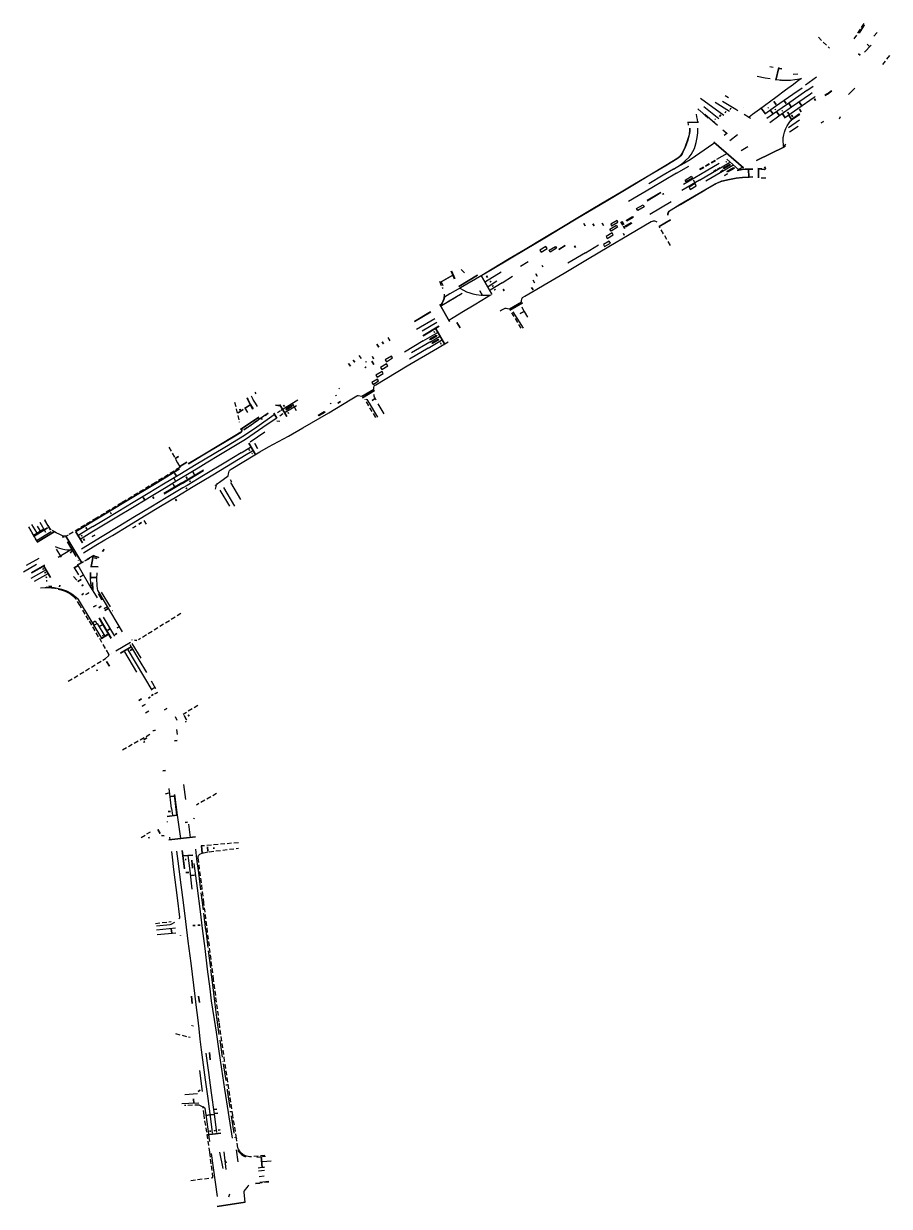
# Model space of a CAD drawing. Header units: millimetres. Extents: x 391363 to 392593, y 282975 to 284720.
# Drawn here: x 391363 to 391971, y 283889 to 284720 of the extents above; entities that cross this region are included whole.
import ezdxf

# ---------------------------------------------------------------- set-up
doc = ezdxf.new("R2010")
doc.units = ezdxf.units.MM
doc.linetypes.add('ACAD_ISO10W100', pattern=[18, 12, -3, 0, -3])
doc.linetypes.add('HIDDEN2', pattern=[4.7625, 3.175, -1.5875])
for name, color, linetype in [('가상선', 6, 'ACAD_ISO10W100'), ('도로경계', 6, 'HIDDEN2'), ('도형', 4, 'Continuous'), ('문자', 1, 'Continuous'), ('버스정차대', 1, 'Continuous'), ('숫자', 7, 'Continuous'), ('정지선', 30, 'Continuous'), ('차선_겹선(1)', 1, 'Continuous'), ('차선_겹선(3)', 1, 'Continuous'), ('차선_겹선(4)', 1, 'HIDDEN2'), ('차선_실선', 1, 'Continuous'), ('차선_점선', 2, 'Continuous'), ('화살표_우회전', 4, 'Continuous'), ('화살표_우회전금지', 4, 'Continuous'), ('화살표_유턴', 4, 'Continuous'), ('화살표_유턴_좌회전', 4, 'Continuous'), ('화살표_유턴금지', 4, 'Continuous'), ('화살표_좌회전', 4, 'Continuous'), ('화살표_좌회전금지', 4, 'Continuous'), ('화살표_직_우회전', 4, 'Continuous'), ('화살표_직_좌회전', 4, 'Continuous'), ('화살표_직진', 7, 'Continuous'), ('화살표_직진금지', 7, 'Continuous'), ('횡단보도', 7, 'Continuous')]:
    doc.layers.add(name, color=color, linetype=linetype)

msp = doc.modelspace()

# ---------------------------------------------------------------- linework, layer by layer
at = {"layer": '가상선'}
for points in [[(391656.53, 284521.97, 9.31), (391671.01, 284530.5, 9.39)], [(391517.58, 284434.61, 10.63), (391534.7, 284446.28, 10.64)]]:
    msp.add_polyline3d(points, close=True, dxfattribs=at)
for points in [[(391371.86, 284356.92, 13.73), (391382.74, 284363.53, 13.43)], [(391393.39, 284355.86, 12.44), (391402.39, 284340.86, 12.13)], [(391417.4, 284320.64, 11.18), (391425.95, 284306.37, 10.58)], [(391437.86, 284285.19, 9.94), (391423.71, 284276.95, 9.91)], [(391438.93, 284284.44, 9.89), (391446.43, 284271.91, 9.47)], [(391469.4, 284233.24, 8.37), (391470.55, 284230.55, 8.39)], [(391512.15, 283928.51, 4.69), (391513.32, 283920.11, 4.77)]]:
    msp.add_polyline3d(points, dxfattribs=at)
at = {"layer": '가상선', "linetype": 'ACAD_ISO10W100'}
msp.add_polyline3d([(391483.51, 284139.87, 6.29), (391484.4, 284132.82, 6.14), (391485.62, 284123.26, 6.03), (391487.39, 284109.26, 5.76), (391489.2, 284094.89, 5.66), (391490.75, 284082.76, 5.52), (391492.51, 284068.4, 5.46), (391494.25, 284055.36, 5.27), (391495.59, 284044.58, 5.25), (391497.02, 284032.87, 5.13), (391498.47, 284021.52, 5.04), (391500.59, 284005.71, 5.07), (391503.11, 283989.12, 5), (391505.95, 283970.31, 4.95), (391508.71, 283952.28, 4.57), (391510.95, 283937.06, 4.67)], dxfattribs=at)
at = {"layer": '도로경계'}
for points in [[(391953.26, 284720.17, 6.89), (391946.31, 284709.47, 6.64)], [(391921.41, 284710.6, 7.26), (391929.21, 284702.94, 7.01)], [(391971.25, 284697.67, 6.81), (391965.62, 284690.33, 6.68)], [(391858.15, 284667.97, 8.12), (391855.87, 284669.37, 8.17)], [(391829.66, 284651.07, 7.85), (391829.86, 284648.88, 7.85)], [(391884.4, 284611.49, 7.54), (391880.37, 284611.71, 7.5)], [(391817.37, 284564.24, 7.55), (391809.53, 284577.59, 8.07)], [(391655.05, 284539.13, 10.03), (391657.36, 284534.04, 9.68)], [(391712.55, 284506.08, 7.88), (391705.99, 284517.05, 8.55)], [(391610.23, 284443.43, 8.45), (391602.76, 284455.93, 9.22)], [(391511.12, 284454.12, 11.29), (391514.35, 284440.1, 10.64)], [(391366.24, 284366.47, 15.51), (391372.23, 284355.85, 13.53)], [(391473.35, 284305.52, 9.3), (391443.45, 284287.04, 9.97)], [(391485.35, 284241.01, 8.3), (391474.87, 284234.69, 8.35)], [(391432.26, 284209.74, 8.37), (391452.44, 284221.24, 8.41)], [(391498.43, 284179.03, 6.71), (391484.24, 284170.97, 6.89)], [(391445.41, 284148.22, 6.89), (391451.9, 284152.17, 6.91)], [(391513.74, 284144.47, 5.55), (391487.58, 284142.18, 6.3)], [(391455.46, 284087.75, 5.95), (391466.56, 284089.04, 5.8)], [(391464.27, 284017.24, 5.79)], [(391469.52, 284010.28, 5.5), (391479.92, 284007.72, 5.31)], [(391532.01, 283916.15, 4.7), (391527.56, 283915.72, 4.63)], [(391535.21, 283905.91, 4.58), (391525.71, 283904.88, 4.67)]]:
    msp.add_polyline3d(points, dxfattribs=at)
for points in [[(391836.59, 284660.32, 8.28), (391843.97, 284653.85, 8.08)], [(391923.42, 284650.44, 6.97), (391924.98, 284651.38, 6.86)], [(391881.54, 284618.11, 7.54), (391878.93, 284618.31, 7.62)], [(391401.73, 284340.15, 12.2), (391408.99, 284344.3, 12.02)]]:
    msp.add_polyline3d(points, close=True, dxfattribs=at)
at = {"layer": '도로경계', "linetype": 'HIDDEN2'}
for points in [[(391464.9, 284422.45, 12.6), (391471.01, 284411.55, 10.97), (391472.62, 284408.66, 10.93), (391472.68, 284408.4, 10.93), (391472.64, 284408.23, 10.93), (391472.56, 284408.12, 10.93), (391455.21, 284397.47, 11.15), (391431.77, 284383.3, 11.54), (391413.92, 284372.51, 11.8), (391394.04, 284360.66, 12.29), (391392.8, 284359.99, 12.37), (391392.31, 284359.87, 12.34), (391391.66, 284359.87, 12.34), (391390.69, 284360.03, 12.46), (391388.16, 284361.03, 12.63), (391385.68, 284362.24, 12.95), (391382.24, 284364.28, 13.59), (391381.82, 284364.54, 13.73), (391381.63, 284364.8, 13.71), (391377.71, 284371.43, 15.28)], [(391394.2, 284257.92, 10.08), (391420.43, 284274.02, 9.88), (391422.5, 284275.76, 9.87), (391422.69, 284276.18, 9.87), (391422.75, 284276.5, 9.87), (391422.75, 284276.81, 9.87), (391422.7, 284276.97, 9.87), (391408.48, 284301.16, 10.76), (391402.27, 284311.38, 10.99), (391399.65, 284315.57, 11.26), (391398, 284317.28, 11.36), (391396.33, 284318.77, 11.57), (391394.95, 284319.73, 11.6), (391392.19, 284320.98, 11.76), (391390.2, 284321.68, 11.84), (391383.81, 284323.32, 12.08), (391382.41, 284323.5, 12.24), (391379.92, 284323.55, 12.3), (391377.87, 284323.55, 12.41), (391374.5, 284323.45, 12.49)], [(391532.4, 283924.68, 4.58), (391522.48, 283923.75, 4.66), (391521.65, 283923.74, 4.63), (391520.6, 283923.86, 4.63), (391519.5, 283924.05, 4.66), (391518.21, 283924.58, 4.66), (391516.68, 283925.48, 4.61), (391515.54, 283926.4, 4.61), (391514.88, 283927.12, 4.61), (391513.71, 283929.13, 4.59), (391513.37, 283930.08, 4.61), (391512.32, 283936.69, 4.59), (391509.89, 283952.75, 4.71), (391504.08, 283990.88, 5.08), (391500.27, 284018.27, 5.1), (391496.32, 284048.33, 5.35), (391492.73, 284076.69, 5.51), (391489.55, 284102.21, 5.68), (391485.69, 284132.29, 6.11), (391485.55, 284133.75, 6.08), (391485.58, 284134.88, 6.1), (391485.68, 284135.38, 6.1), (391485.88, 284135.77, 6.11), (391486.1, 284136, 6.14), (391486.6, 284136.33, 6.15), (391488.8, 284137.32, 6.16), (391489.32, 284137.48, 6.16), (391493.27, 284138.12, 6.03), (391513.9, 284140.69, 5.52)], [(391480.38, 283907.14, 5.37), (391495.62, 283909.07, 4.85), (391495.77, 283909.14, 4.85), (391495.86, 283909.23, 4.85), (391495.89, 283909.38, 4.85), (391493.61, 283926.92, 4.79), (391489.64, 283953.07, 4.94), (391488.89, 283958.52, 4.95), (391486.25, 283960.08, 5.01), (391475.93, 283959.75, 4.99)]]:
    msp.add_polyline3d(points, dxfattribs=at)
at = {"layer": '도형'}
for points in [[(391776.37, 284573.15, 8.64), (391772.14, 284570.56, 8.64), (391772.97, 284569.2, 8.64), (391777.19, 284571.78, 8.64)], [(391774.92, 284575.72, 8.65), (391779.38, 284578.46, 8.65), (391780.22, 284577.09, 8.65), (391775.76, 284574.36, 8.65)], [(391729.93, 284563.5, 8.74), (391725.66, 284560.88, 8.74), (391726.49, 284559.51, 8.74), (391730.75, 284562.13, 8.74)], [(391732.12, 284560.89, 8.76), (391736.58, 284563.62, 8.76), (391737.41, 284562.26, 8.76), (391732.96, 284559.53, 8.76)], [(391738.85, 284561.41, 8.74), (391743.31, 284564.15, 8.74)], [(391774.4, 284567.37, 8.42), (391770.32, 284564.87, 8.42), (391771.15, 284563.5, 8.42), (391775.21, 284565.99, 8.42)], [(391617.88, 284481.04, 9.83), (391613.61, 284478.42, 9.83), (391614.45, 284477.06, 9.83), (391618.71, 284479.67, 9.83)], [(391621.25, 284486.57, 9.81), (391616.93, 284483.92, 9.81), (391617.76, 284482.56, 9.81), (391622.07, 284485.2, 9.81)], [(391614.76, 284475.74, 9.82), (391610.4, 284473.07, 9.82), (391611.24, 284471.71, 9.82), (391615.58, 284474.37, 9.82)], [(391611.49, 284470.4, 9.77), (391607.59, 284468, 9.77), (391608.42, 284466.64, 9.77), (391612.3, 284469.01, 9.77)], [(391446.89, 284387.12, 11.42), (391447.67, 284385.77, 11.42)], [(391453.58, 284387.6, 11.44), (391454.28, 284386.36, 11.44)], [(391423.81, 284376.61, 11.83), (391424.44, 284375.53, 11.83)], [(391377.71, 284364.68, 14.2), (391379.48, 284365.74, 14.2)], [(391414.31, 284344.31, 11.9), (391412.5, 284344.8, 11.97)], [(391411.32, 284327.42, 11.37), (391411.48, 284322.18, 11.34)], [(391404.79, 284319.54, 11.56), (391403.64, 284318.8, 11.56)], [(391450.65, 284246.15, 9.01), (391451.79, 284246.89, 9.01)], [(391452.78, 284248.05, 8.98), (391453.91, 284248.73, 8.98)], [(391462.43, 284195.18, 7.67), (391460.75, 284194.98, 7.67)], [(391483.47, 284086.32, 5.76), (391481.82, 284086.21, 5.76)], [(391486.8, 284086.62, 5.78), (391485.31, 284086.53, 5.78)], [(391480.84, 284036.69, 5.33), (391481.27, 284031.57, 5.33)], [(391485.82, 284036.71, 5.41), (391486.36, 284032.12, 5.41)]]:
    msp.add_polyline3d(points, close=True, dxfattribs=at)
at = {"layer": '문자'}
for points in [[(391955.7, 284705.69, 6.98), (391957.12, 284704.44, 6.98)], [(391890.15, 284665.37, 7.72), (391891.6, 284663.26, 7.72)], [(391897.68, 284665.69, 7.72), (391898.85, 284664, 7.72)], [(391902.3, 284661.8, 7.57), (391900.8, 284663.87, 7.57)], [(391909.42, 284662.59, 7.45), (391908.09, 284664.65, 7.45)], [(391908.1, 284660.04, 7.44), (391909.39, 284658.29, 7.44)], [(391849.63, 284617.42, 8.09), (391847.89, 284616.33, 8.09)], [(391852.17, 284618.9, 8.09), (391850.44, 284617.82, 8.09)], [(391854.53, 284617.18, 8.09), (391852.64, 284616.08, 8.09)], [(391857.41, 284614.7, 8.02), (391855.29, 284613.37, 8.02)], [(391782.5, 284580.8, 8.71), (391783.9, 284578.51, 8.51)], [(391784.7, 284579.04, 8.6), (391783.39, 284581.22, 8.67)], [(391785.22, 284576.22, 8.55), (391784.34, 284577.9, 8.55)], [(391683.5, 284532.34, 9.12), (391685.4, 284529.04, 9.12)], [(391669.64, 284506.38, 9.29), (391667.37, 284510.19, 9.37)], [(391615.64, 284495.06, 9.49), (391614.69, 284496.6, 9.49)], [(391612.39, 284492.85, 9.51), (391611.11, 284494.81, 9.51)], [(391591.13, 284481.4, 9.69), (391592.59, 284479.53, 9.69)], [(391595.56, 284482.14, 9.76), (391594.48, 284483.53, 9.76)], [(391607.57, 284482.83, 9.81), (391608.88, 284480.58, 9.81)], [(391607.92, 284486.22, 9.82), (391608.81, 284484.68, 9.82)], [(391583.66, 284453.41, 9.93), (391585.53, 284454.5, 9.93)], [(391540.78, 284442.82, 10.41), (391538.59, 284446.45, 10.41)], [(391551.75, 284452.99, 10.36), (391552.66, 284451.36, 10.36)], [(391554.43, 284448.33, 10.37), (391553.16, 284450.59, 10.37)], [(391527.25, 284421.48, 10.49), (391525.38, 284425.15, 10.53)], [(391481.68, 284405.21, 10.92), (391482.92, 284403.03, 10.92)], [(391377.01, 284364.22, 14.24), (391370.38, 284360.23, 14.35)], [(391441.59, 284366.98, 11.79), (391439.53, 284365.75, 11.79)], [(391445.65, 284369.51, 11.7), (391443.73, 284368.36, 11.7)], [(391410.97, 284359.64, 12.19), (391412.77, 284360.7, 12.19)], [(391402.54, 284331.34, 11.92), (391404.62, 284332.61, 11.92)], [(391382.71, 284324.65, 12.33), (391380.63, 284324.84, 12.33)], [(391406.56, 284318.95, 11.56), (391408.57, 284320.2, 11.56)], [(391419.29, 284309.04, 10.94), (391421.26, 284310.11, 10.96)], [(391422.2, 284309.03, 10.82), (391419.95, 284307.67, 10.82)], [(391421.15, 284271.91, 9.94), (391423.17, 284268.58, 9.94)], [(391455.09, 284249.14, 9.12), (391456.81, 284250.14, 9.12)], [(391445.68, 284245.66, 9.03), (391443.81, 284244.54, 9.03)], [(391448.15, 284241.55, 8.97), (391446.14, 284240.38, 8.97)], [(391461.7, 284237.84, 8.73), (391463.46, 284238.88, 8.73)], [(391477.38, 284230.95, 8.34), (391475.6, 284233.93, 8.34)], [(391449.47, 284218.19, 8.05), (391447.33, 284216.84, 8.05)], [(391458.68, 284150.85, 6.78), (391457.01, 284153.66, 6.78)], [(391491.94, 284141.63, 6.16), (391492.21, 284138.64, 6.07)], [(391499.36, 283954.39, 4.91), (391497.03, 283954.12, 4.91)]]:
    msp.add_polyline3d(points, close=True, dxfattribs=at)
at = {"layer": '버스정차대'}
for points in [[(391618.84, 284499.65, 9.32), (391620.24, 284497.23, 9.51)], [(391598.37, 284487.04, 9.48), (391600.06, 284484.86, 9.65)], [(391449.13, 284368.34, 11.36), (391447.61, 284370.98, 11.61)], [(391455.04, 284253.54, 9.07), (391453, 284252.25, 9.15)], [(391448.46, 284235.87, 8.76), (391450.83, 284237.24, 8.79)]]:
    msp.add_polyline3d(points, dxfattribs=at)
at = {"layer": '숫자'}
for points in [[(391757.5, 284578.02, 8.54), (391756.58, 284579.59, 8.54)], [(391763.81, 284577.96, 8.56), (391762.88, 284579.56, 8.56)], [(391770.36, 284578.32, 8.6), (391769.32, 284579.91, 8.6)], [(391720.9, 284539.76, 8.96), (391721.92, 284538.11, 8.96)], [(391722.69, 284544.39, 8.98), (391723.71, 284542.72, 8.98)], [(391719.73, 284534.82, 8.8), (391720.84, 284533.13, 8.76)], [(391470.02, 284402.49, 11.08), (391468.92, 284404.3, 11.08)], [(391468.95, 284394.87, 11.09), (391467.94, 284396.57, 11.09)], [(391469.54, 284398.66, 11), (391468.5, 284400.5, 11)], [(391413.74, 284311.32, 11.06), (391411.95, 284310.2, 11.06)], [(391417.4, 284310.71, 11.05), (391415.6, 284309.57, 11.05)], [(391414.35, 284298.28, 10.66), (391412.58, 284297.27, 10.66), (391411.35, 284299.32, 10.72), (391413.12, 284300.33, 10.72)], [(391418.19, 284297.69, 10.66), (391416.42, 284296.67, 10.66)], [(391464.65, 284179.21, 7.39), (391462.5, 284178.92, 7.39)], [(391468.32, 284177.24, 7.35), (391466.17, 284177.04, 7.35)], [(391476.89, 284123.44, 6.23), (391478.99, 284123.65, 6.23)], [(391480.66, 284121.48, 6.21), (391482.78, 284121.75, 6.21)], [(391493.42, 283953.11, 4.89), (391491.28, 283952.84, 4.9)], [(391494.38, 283953.24, 4.92), (391496.53, 283953.53, 4.92)]]:
    msp.add_polyline3d(points, close=True, dxfattribs=at)
at = {"layer": '정지선'}
for points in [[(391895.31, 284680.46, 7.28), (391894.84, 284680.52, 7.28)], [(391884.04, 284657.04, 7.71), (391881.26, 284660.75, 7.67)], [(391889.55, 284656.66, 7.69), (391887.55, 284659.53, 7.7)], [(391894.04, 284655.44, 7.65), (391892.02, 284658.36, 7.67)], [(391898.09, 284654.05, 7.54), (391896.07, 284656.85, 7.62)], [(391902.57, 284652.88, 7.5), (391900.66, 284655.82, 7.52)], [(391848.32, 284650.81, 8.08), (391847.94, 284651.14, 8.09)], [(391857, 284625.03, 7.92), (391865.39, 284617.52, 7.79)], [(391872.28, 284617.7, 7.65), (391872.45, 284612.55, 7.55)], [(391664.37, 284543.37, 9.98), (391656.22, 284538.69, 9.96)], [(391691.76, 284529.99, 9.17), (391684.41, 284543.05, 8.98)], [(391714.48, 284517.94, 8.42), (391711.78, 284516.38, 8.43)], [(391652.41, 284505.72, 9.52), (391658.63, 284495.04, 9.16)], [(391609.94, 284456.65, 9.17), (391607.72, 284455.4, 9.24)], [(391513.48, 284446.63, 11.08), (391517.04, 284448.87, 11.19)], [(391518.56, 284449.92, 11.38), (391522.06, 284452.15, 11.37)], [(391547.71, 284444.04, 10.32), (391542.85, 284452.25, 10.2)], [(391521.19, 284425.35, 10.59), (391525.73, 284417.31, 10.33)], [(391469.32, 284414.57, 11.43), (391471.72, 284415.99, 11.32)], [(391377, 284364.87, 14.23), (391369.82, 284360.49, 14.38)], [(391399.38, 284362.98, 12.1), (391404.23, 284355.33, 12.3)], [(391381.73, 284330.96, 12.55), (391377.08, 284338.91, 12.85)], [(391398.33, 284337.72, 12.28), (391401.08, 284339.41, 12.18)], [(391415.62, 284344.92, 11.86), (391411.94, 284346.05, 12.05)], [(391400.93, 284328.11, 11.89), (391403.25, 284329.54, 11.85)], [(391409.84, 284330.81, 11.63), (391414.11, 284330.9, 11.17)], [(391422.5, 284291.14, 10.42), (391417.48, 284288.12, 10.27)], [(391430.96, 284277.73, 9.96), (391438.4, 284282.23, 9.91)], [(391470.56, 284163.86, 7), (391463.68, 284162.87, 6.83)], [(391474.79, 284135.25, 6.3), (391481.76, 284135.63, 6.26)], [(391466.54, 284084.04, 5.91), (391466.91, 284080.91, 5.88)], [(391482.4, 283961.22, 4.95), (391482.29, 283964.48, 5.07)], [(391501.47, 283940.44, 4.8), (391491.76, 283939.09, 4.86)], [(391529.67, 283923.85, 4.59), (391530.53, 283916.17, 4.66)]]:
    msp.add_polyline3d(points, close=True, dxfattribs=at)
at = {"layer": '차선_겹선(1)'}
for points in [[(391953.5, 284719.33, 6.78), (391949.92, 284713.7, 6.71)], [(391953.67, 284719.22, 6.78), (391950.09, 284713.59, 6.71)], [(391893.48, 284688.54, 7.21), (391895.76, 284688.33, 7.15)], [(391893.53, 284688.74, 7.2), (391895.78, 284688.53, 7.15)], [(391936.11, 284653.27, 6.59), (391936.81, 284654.99, 6.57)], [(391936.3, 284653.19, 6.59), (391936.99, 284654.9, 6.57)], [(391830.73, 284646.62, 7.86), (391830.76, 284644.26, 7.86), (391830.64, 284643.2, 7.82), (391830.45, 284641.99, 7.79), (391829.44, 284638.41, 7.79), (391827.55, 284633.19, 7.79), (391825.97, 284629.82, 7.81), (391825.45, 284628.84, 7.81), (391824.57, 284627.45, 7.89), (391823.99, 284626.88, 7.9), (391822.62, 284625.68, 7.94), (391814.1, 284620.51, 8.07), (391802.87, 284613.76, 8.31), (391792.1, 284607.33, 8.25), (391782.76, 284601.75, 8.27), (391773.2, 284596.04, 8.3), (391762.89, 284589.92, 8.39), (391752.2, 284583.6, 8.39), (391740.98, 284576.89, 8.39), (391728.95, 284569.61, 8.38), (391715.2, 284561.44, 8.61), (391704.14, 284554.82, 8.69), (391692.06, 284547.65, 8.85), (391684.74, 284543.24, 8.97)], [(391830.93, 284646.63, 7.86), (391830.96, 284644.25, 7.86), (391830.83, 284643.17, 7.82), (391830.64, 284641.95, 7.79), (391829.63, 284638.35, 7.79), (391827.73, 284633.11, 7.79), (391826.15, 284629.73, 7.8), (391825.63, 284628.74, 7.8), (391824.73, 284627.32, 7.88), (391824.13, 284626.73, 7.9), (391822.74, 284625.52, 7.94), (391814.21, 284620.34, 8.07), (391802.97, 284613.59, 8.31), (391792.21, 284607.16, 8.24), (391782.86, 284601.58, 8.27), (391773.3, 284595.87, 8.3), (391762.99, 284589.75, 8.39), (391752.3, 284583.43, 8.39), (391741.08, 284576.72, 8.39), (391729.05, 284569.44, 8.38), (391715.3, 284561.27, 8.6), (391704.24, 284554.65, 8.68), (391692.16, 284547.48, 8.84), (391684.94, 284543.12, 8.96)], [(391897.88, 284633.57, 7.37), (391897.91, 284635.06, 7.45)], [(391898.08, 284633.52, 7.37), (391898.11, 284635.06, 7.45)], [(391815.57, 284585.52, 8.12), (391815.63, 284586.41, 8.12), (391815.87, 284587.2, 8.15), (391816.33, 284588.29, 8.21), (391816.69, 284588.67, 8.21), (391817.83, 284589.38, 8.23), (391824.31, 284593.21, 8.2), (391841.68, 284603.47, 8.12), (391848.78, 284607.63, 8.04), (391850.36, 284608.38, 8.05), (391853.53, 284609.6, 7.95), (391858.85, 284610.88, 7.81), (391863.51, 284611.72, 7.73), (391867.95, 284612.24, 7.67), (391872.73, 284612.57, 7.55), (391875.31, 284612.65, 7.55)], [(391815.78, 284585.65, 8.12), (391815.83, 284586.38, 8.12), (391816.06, 284587.13, 8.15), (391816.5, 284588.18, 8.21), (391816.81, 284588.51, 8.21), (391817.93, 284589.21, 8.23), (391824.41, 284593.04, 8.2), (391841.78, 284603.29, 8.12), (391848.88, 284607.46, 8.04), (391850.44, 284608.19, 8.05), (391853.59, 284609.41, 7.95), (391858.89, 284610.69, 7.81), (391863.54, 284611.52, 7.73), (391867.97, 284612.04, 7.67), (391872.74, 284612.37, 7.55), (391875.31, 284612.45, 7.55)], [(391875.22, 284617.74, 7.6), (391871.43, 284617.68, 7.67), (391869.88, 284617.61, 7.69), (391867.92, 284617.39, 7.76), (391864.19, 284616.74, 7.84)], [(391875.22, 284617.94, 7.6), (391871.42, 284617.88, 7.67), (391869.86, 284617.81, 7.69), (391867.89, 284617.58, 7.76), (391864.5, 284617, 7.83)], [(391883.53, 284619.46, 7.54), (391884.03, 284618.82, 7.52), (391884.22, 284618.4, 7.52), (391884.16, 284618.07, 7.52), (391883.97, 284617.77, 7.52), (391883.74, 284617.62, 7.53), (391883.48, 284617.53, 7.53), (391879.32, 284617.8, 7.57)], [(391883.34, 284619.37, 7.54), (391883.86, 284618.72, 7.52), (391884.01, 284618.37, 7.52), (391883.97, 284618.15, 7.52), (391883.82, 284617.91, 7.52), (391883.65, 284617.8, 7.53), (391883.46, 284617.74, 7.53), (391879.32, 284618, 7.57)], [(391810.55, 284601.46, 8.41), (391800.99, 284595.77, 8.43)], [(391810.7, 284601.2, 8.41), (391801.14, 284595.51, 8.43)], [(391663.15, 284546.33, 10.18), (391665.46, 284540.73, 9.8)], [(391663.52, 284546.49, 10.18), (391665.81, 284540.93, 9.8)], [(391658.39, 284527.99, 9.39), (391657.9, 284526.28, 9.36), (391657.47, 284525.19, 9.32), (391656.68, 284523.71, 9.28), (391656.04, 284522.75, 9.25), (391655.6, 284522.22, 9.24)], [(391658.6, 284528.01, 9.39), (391658.09, 284526.22, 9.36), (391657.65, 284525.1, 9.32), (391656.85, 284523.61, 9.28), (391656.2, 284522.63, 9.25), (391655.7, 284522.04, 9.24)], [(391648.83, 284517.63, 9.24), (391637.43, 284510.77, 9.22)], [(391648.93, 284517.46, 9.24), (391637.54, 284510.6, 9.22)], [(391519.61, 284457.13, 11.66), (391520.58, 284454.95, 11.51), (391522, 284452.26, 11.38), (391523.76, 284449.12, 11.12)], [(391519.97, 284457.3, 11.66), (391520.94, 284455.13, 11.51), (391522.35, 284452.45, 11.38), (391524.1, 284449.33, 11.12)], [(391539.88, 284451.95, 10.35), (391541.39, 284451.81, 10.26), (391542.02, 284451.78, 10.25), (391542.29, 284451.79, 10.25), (391542.45, 284451.81, 10.24), (391542.61, 284451.83, 10.24), (391542.98, 284452.03, 10.18)], [(391539.9, 284452.15, 10.35), (391541.4, 284452.01, 10.26), (391542.02, 284451.98, 10.25), (391542.27, 284451.99, 10.25), (391542.42, 284452.01, 10.24), (391542.55, 284452.03, 10.24), (391542.88, 284452.2, 10.17)], [(391515.95, 284435.49, 10.48), (391515.96, 284435.12, 10.48), (391515.91, 284434.26, 10.48), (391515.85, 284433.69, 10.48), (391515.7, 284433.3, 10.5), (391515.56, 284433.06, 10.5), (391510.18, 284429.75, 10.55), (391499.95, 284423.63, 10.63), (391488.81, 284416.94, 10.62), (391478.48, 284410.8, 10.6)], [(391516.14, 284435.62, 10.48), (391516.16, 284435.12, 10.48), (391516.11, 284434.24, 10.48), (391516.05, 284433.64, 10.48), (391515.88, 284433.21, 10.5), (391515.7, 284432.91, 10.5), (391510.28, 284429.58, 10.55), (391500.06, 284423.45, 10.63), (391488.91, 284416.77, 10.62), (391478.58, 284410.63, 10.6)], [(391473.91, 284397.32, 10.99), (391461.38, 284389.83, 11.33)], [(391474.12, 284396.98, 10.99), (391461.59, 284389.49, 11.33)], [(391411.83, 284346.34, 12.06), (391411.31, 284344.87, 12.02), (391410.68, 284342.18, 11.92), (391410, 284338.64, 11.86)], [(391412.1, 284346.49, 12.06), (391411.5, 284344.82, 12.02), (391410.88, 284342.14, 11.92), (391410.2, 284338.63, 11.86)], [(391419.23, 284350.74, 12.11), (391417.96, 284349.27, 12)], [(391419.38, 284350.61, 12.11), (391418.12, 284349.15, 12)], [(391377.37, 284339.54, 12.85), (391368.02, 284334.18, 12.95)], [(391377.57, 284339.19, 12.85), (391368.22, 284333.83, 12.94)], [(391409.61, 284334.46, 11.77), (391409.65, 284329.85, 11.6), (391409.83, 284327.04, 11.45), (391410.09, 284324.87, 11.42), (391410.27, 284323.88, 11.29), (391410.35, 284323.45, 11.29)], [(391409.81, 284334.45, 11.77), (391409.85, 284329.85, 11.6)], [(391424.3, 284288.1, 10.29), (391415.86, 284302.36, 10.86)], [(391424.56, 284288.26, 10.29), (391416.12, 284302.51, 10.86)], [(391470.56, 284163.86, 7), (391468.74, 284178.2, 7.3)], [(391470.95, 284163.91, 7), (391469.14, 284178.25, 7.3)], [(391473.91, 284138.9, 6.36), (391475.55, 284126.21, 6.14)], [(391474.31, 284138.94, 6.36), (391475.95, 284126.26, 6.14)]]:
    msp.add_polyline3d(points, dxfattribs=at)
at = {"layer": '차선_겹선(1)', "linetype": 'Continuous'}
for points in [[(391472.13, 284407.21, 10.79), (391455.79, 284397.14, 10.96), (391433.24, 284383.52, 11.48), (391418.83, 284374.9, 11.77), (391399.28, 284363.15, 12.1)], [(391472.24, 284407.04, 10.79), (391455.89, 284396.97, 10.96), (391433.34, 284383.35, 11.48), (391418.94, 284374.73, 11.77), (391399.38, 284362.98, 12.1)]]:
    msp.add_polyline3d(points, dxfattribs=at)
at = {"layer": '차선_겹선(3)'}
for points in [[(391908.07, 284656.67, 7.35), (391902.2, 284652.62, 7.51)], [(391908.27, 284656.38, 7.35), (391902.39, 284652.34, 7.51)]]:
    msp.add_polyline3d(points, dxfattribs=at)
at = {"layer": '차선_겹선(4)'}
for points in [[(391927.56, 284670.86, 7.02), (391925.89, 284669.6, 7.09)], [(391927.77, 284670.59, 7.02), (391926.1, 284669.32, 7.09)], [(391848.8, 284624.09, 8.15), (391837.62, 284617.4, 8.23)], [(391848.96, 284623.83, 8.15), (391837.77, 284617.14, 8.23)]]:
    msp.add_polyline3d(points, dxfattribs=at)
at = {"layer": '차선_실선'}
for points in [[(391889.59, 284689.36, 7.31), (391887.24, 284689.73, 7.38)], [(391891.65, 284680.92, 7.29), (391891.98, 284680.87, 7.28), (391895.63, 284680.42, 7.28), (391897.15, 284680.36, 7.28), (391898.5, 284680.39, 7.28), (391901.78, 284680.56, 7.16), (391904.85, 284680.87, 7.15), (391906.62, 284681.12, 7.15), (391909.42, 284681.58, 7.1), (391907.75, 284680.34, 7.12), (391903.78, 284677.38, 7.16), (391898.2, 284673.36, 7.32), (391891.37, 284668.23, 7.6), (391879.9, 284659.74, 7.68), (391875.07, 284656.23, 7.92), (391872.72, 284654.55, 7.94), (391872.45, 284654.44, 7.96), (391872.31, 284654.42, 7.95), (391872.2, 284654.45, 7.95), (391869.21, 284656.25, 7.97)], [(391878.29, 284683.18, 7.64), (391883.89, 284682.07, 7.36), (391887.6, 284681.52, 7.33)], [(391906.97, 284684.7, 7.05), (391903.71, 284684.5, 7.11)], [(391883.63, 284656.75, 7.72), (391891.26, 284662.17, 7.68), (391903.52, 284670.63, 7.33), (391909.93, 284675.16, 7.12)], [(391913.21, 284673.13, 7.24), (391899.69, 284663.62, 7.63), (391889.1, 284656.35, 7.69)], [(391917.06, 284671.59, 7.17), (391915.73, 284670.64, 7.23), (391902.56, 284661.36, 7.53), (391893.61, 284655.14, 7.66)], [(391927.56, 284670.86, 7.02), (391930.56, 284673.2, 7.04)], [(391927.77, 284670.59, 7.02), (391930.78, 284672.93, 7.04)], [(391838.49, 284667.79, 8.4), (391854.91, 284655.93, 8)], [(391848.8, 284664.97, 8.2), (391859.01, 284658.75, 8.02)], [(391864.81, 284658.9, 8), (391863.41, 284659.74, 8), (391854, 284665.45, 8.06)], [(391919.04, 284668.89, 7.19), (391918.3, 284668.32, 7.21), (391907.03, 284660.21, 7.46), (391897.66, 284653.75, 7.55)], [(391836.57, 284650.95, 8.06), (391836.57, 284650.96, 8.06), (391836.38, 284652.9, 8.07), (391836.05, 284654.7, 8.08), (391835.72, 284656.57, 8.12)], [(391840.96, 284661.83, 8.25), (391851.5, 284653.59, 8.03)], [(391841.63, 284656.65, 8.15), (391850.52, 284648.89, 8.06)], [(391848.42, 284636.55, 7.99), (391847.08, 284635.55, 7.99), (391834.91, 284627.01, 8.11), (391831.24, 284624.55, 8.12), (391827.21, 284622.08, 8.16), (391819.44, 284617.85, 8.1), (391824.38, 284621, 8.1), (391826.83, 284622.88, 8.04), (391827.77, 284623.7, 8.07), (391830.45, 284626.4, 8.07), (391832, 284628.21, 8.08), (391833.24, 284630.3, 8.08), (391834.24, 284632.34, 8.03), (391834.83, 284633.98, 8), (391835.51, 284636.53, 7.98), (391835.94, 284638.9, 8.04), (391836.35, 284641.51, 8.06), (391836.62, 284643.59, 8.06), (391836.69, 284646, 8.06), (391836.71, 284646.82, 8.06)], [(391854.24, 284645.64, 8.02), (391857.09, 284643.15, 7.99), (391857.12, 284643.06, 7.99), (391857.1, 284642.98, 7.99), (391855.13, 284641.52, 7.99)], [(391857.16, 284628.97, 7.9), (391849.71, 284624.59, 8.12)], [(391898.11, 284635.06, 7.45), (391898.39, 284635.47, 7.43)], [(391837.85, 284610.2, 8.3), (391858.89, 284622.63, 7.91)], [(391851.75, 284621.87, 8.01), (391838.61, 284614.13, 8.26)], [(391861.27, 284620.51, 7.91), (391842.39, 284609.37, 8.18)], [(391819.44, 284617.85, 8.1), (391812.33, 284613.69, 8.24)], [(391821.68, 284615.02, 8.27), (391830.31, 284620.11, 8.25)], [(391868.39, 284619.24, 7.77), (391864.5, 284617, 7.8)], [(391804.29, 284604.75, 8.46), (391787.97, 284595.1, 8.49)], [(391697.63, 284518.34, 8.91), (391698.48, 284518.75, 8.88), (391700.68, 284519.93, 8.87), (391701.23, 284520.08, 8.87), (391701.93, 284520.09, 8.85), (391702.77, 284520, 8.81), (391704.2, 284519.61, 8.69), (391712.63, 284524.62, 8.72), (391712.66, 284525.69, 8.73), (391712.86, 284526.56, 8.79), (391713.19, 284527.26, 8.81), (391713.49, 284527.63, 8.8), (391715.18, 284528.66, 8.73), (391723.5, 284533.57, 8.73), (391728.63, 284536.63, 8.72), (391742.62, 284544.82, 8.57), (391759.08, 284554.58, 8.52), (391774.2, 284563.51, 8.32), (391788.44, 284571.93, 8.27), (391803.85, 284581.07, 8.21), (391804.8, 284581.4, 8.24), (391805.54, 284581.53, 8.24), (391806.24, 284581.47, 8.24), (391806.99, 284581.26, 8.24), (391807.83, 284580.87, 8.19)], [(391757.6, 284559.14, 8.65), (391766.95, 284564.77, 8.57)], [(391670.4, 284547.35, 9.88), (391671.04, 284546.56, 9.77), (391671.62, 284545.96, 9.66), (391672.72, 284544.99, 9.57)], [(391656.22, 284538.69, 9.96), (391657.36, 284536.07, 9.78)], [(391684.74, 284543.24, 8.97), (391669.88, 284534.57, 9.4), (391662.36, 284530.19, 9.4), (391658.6, 284528.01, 9.37)], [(391698.34, 284545.52, 8.84), (391687.43, 284538.71, 9.03)], [(391689.24, 284535.5, 9.08), (391695.37, 284539.3, 8.95)], [(391699.06, 284538.06, 9.05), (391690.69, 284532.92, 9.1)], [(391658.39, 284527.99, 9.39), (391658.57, 284528.75, 9.34), (391658.64, 284529.43, 9.36), (391658.65, 284529.93, 9.36)], [(391713.05, 284521.22, 8.51), (391713.19, 284520.54, 8.5), (391713.36, 284520.07, 8.5), (391714.48, 284517.94, 8.42)], [(391654.7, 284507.55, 9.51), (391643.33, 284500.8, 9.59)], [(391654.9, 284507.2, 9.51), (391643.53, 284500.46, 9.59)], [(391643.72, 284497.12, 9.63), (391653.45, 284502.88, 9.43)], [(391647.09, 284492.08, 9.42), (391656.53, 284497.66, 9.24)], [(391648.37, 284496.39, 9.5), (391655, 284500.26, 9.44)], [(391525.38, 284461.2, 11.66), (391526.06, 284459.91, 11.56)], [(391545.12, 284449.45, 10.39), (391555.54, 284455.74, 10.22)], [(391603.43, 284456.31, 9.12), (391604.09, 284455.96, 9.11), (391605.65, 284453.45, 9)], [(391610.58, 284455.49, 9.09), (391609.76, 284456.97, 9.19), (391609.36, 284457.74, 9.2), (391609.18, 284458.34, 9.2), (391609.06, 284459.05, 9.2), (391609.05, 284459.5, 9.22)], [(391520.38, 284446.96, 11.07), (391518.34, 284450.27, 11.42)], [(391543.7, 284448.59, 10.42), (391544.67, 284449.18, 10.4)], [(391546.17, 284446.64, 10.38), (391545.58, 284446.29, 10.38)], [(391554.47, 284451.64, 10.36), (391546.63, 284446.92, 10.38)], [(391515.62, 284418.54, 10.56), (391522.16, 284422.49, 10.52)], [(391519.17, 284417.28, 10.51), (391523.61, 284419.94, 10.44)], [(391473.91, 284397.32, 10.99), (391489.11, 284406.52, 10.94)], [(391474.12, 284396.98, 10.99), (391489.32, 284406.18, 10.94)], [(391515.37, 284385.65, 9.85), (391508.32, 284397.62, 10.06)], [(391498.35, 284395.43, 10.44), (391497.46, 284395.84, 10.62)], [(391500.68, 284392.29, 10.22), (391507.46, 284381.02, 9.78)], [(391377.56, 284371.26, 15.23), (391381.56, 284364.36, 13.65)], [(391366.47, 284366.35, 15.44), (391371.86, 284356.92, 13.73)], [(391372, 284362.42, 14.42), (391368.67, 284368.1, 15.56)], [(391374.39, 284363.88, 14.37), (391372.55, 284367.03, 14.99)], [(391378.31, 284362.57, 13.72), (391374.36, 284369.49, 15.25)], [(391411.33, 284366.67, 11.98), (391401.53, 284360.7, 12.08)], [(391410.73, 284362.74, 12.08), (391403.13, 284358.15, 12.23)], [(391389.87, 284359.53, 12.45), (391391.25, 284359.25, 12.44)], [(391407.53, 284343.84, 12.12), (391412.1, 284346.49, 12.06)], [(391398.07, 284338.15, 12.3), (391401.39, 284332.66, 12.01)], [(391410.35, 284323.45, 11.37), (391401.08, 284339.41, 12.18), (391400.9, 284339.81, 12.2), (391400.96, 284340.04, 12.2), (391403.49, 284341.5, 12.17)], [(391378.58, 284336.36, 12.74), (391367.8, 284330.25, 12.9)], [(391370.37, 284328.28, 12.87), (391380.12, 284333.72, 12.69)], [(391414.22, 284334.24, 11.27), (391414.08, 284330.01, 11.14), (391414.22, 284325.37, 11.11), (391414.49, 284322.94, 11.15), (391414.72, 284322.04, 11.15), (391414.97, 284321.47, 11.13), (391420.19, 284312.74, 10.87), (391432.16, 284292.76, 10.2)], [(391378.68, 284324.29, 12.39), (391382.68, 284324.12, 12.18), (391384.36, 284323.85, 12.03), (391389.46, 284322.67, 11.9), (391392.94, 284321.45, 11.82), (391395.9, 284319.91, 11.62), (391397.71, 284318.66, 11.51), (391399.87, 284316.88, 11.43), (391400.68, 284316.09, 11.41), (391401.15, 284315.48, 11.31), (391409.33, 284301.78, 10.75), (391417.75, 284287.68, 10.25)], [(391437.5, 284283.73, 9.93), (391438.7, 284281.72, 9.9)], [(391443.84, 284273.09, 9.55), (391449.24, 284264.04, 9.29)], [(391455.27, 284223.23, 8.43), (391455.27, 284223.81, 8.43)], [(391476.77, 284174.89, 7.07), (391475.43, 284185.49, 7.32)], [(391466.79, 284168.55, 7.01), (391467.39, 284163.86, 6.98)], [(391463.84, 284158.81, 6.73), (391463.99, 284159.3, 6.79)], [(391480.19, 284148.13, 6.55), (391479, 284157.56, 6.64)], [(391465.7, 284146.55, 6.45), (391465.56, 284148.48, 6.47)], [(391471.77, 284090.99, 5.85), (391472.56, 284091.75, 5.83), (391472.66, 284092.03, 5.85), (391470.98, 284105.67, 5.89), (391468.43, 284125.66, 5.99), (391467.34, 284134.31, 6.21), (391466.87, 284138.19, 6.27)], [(391478.15, 284135.43, 6.28), (391479.53, 284124.83, 6.12)], [(391456.14, 284086.06, 6.13), (391465.85, 284087.03, 5.92), (391466.47, 284087.18, 5.92), (391469.01, 284088.58, 5.91)], [(391469.49, 284084.35, 5.86), (391456.21, 284082.97, 6.07)], [(391456.69, 284079.89, 6.05), (391469.85, 284081.21, 5.83)], [(391481.92, 284015.56, 5.29), (391482.13, 284016.02, 5.31)], [(391488.5, 283969.58, 5), (391486.65, 283984.33, 5.05)], [(391485.09, 283968.06, 5.12), (391476.16, 283967.38, 5.11)], [(391485.99, 283961.38, 4.95), (391478.94, 283961.08, 4.95)], [(391498.69, 283940.69, 4.64), (391496.94, 283953.67, 4.88)], [(391492.85, 283939.24, 4.79), (391493.51, 283934.45, 4.77)], [(391495.65, 283940.28, 4.78), (391495.06, 283944.8, 4.82)], [(391494.62, 283926.08, 4.73), (391498.81, 283895.82, 4.59)], [(391513.42, 283928.69, 4.64), (391513.5, 283928.32, 4.64), (391513.67, 283927.87, 4.66), (391514.05, 283927.24, 4.66), (391514.71, 283926.46, 4.66), (391515.95, 283925.24, 4.62), (391516.57, 283924.77, 4.62), (391517.3, 283924.35, 4.62), (391518.16, 283923.92, 4.62), (391518.67, 283923.67, 4.62)], [(391526.66, 283923.51, 4.64), (391532.82, 283924.21, 4.55)], [(391532.04, 283916.33, 4.66), (391527.55, 283915.84, 4.66)], [(391532.17, 283913.99, 4.67), (391527.82, 283913.52, 4.69)], [(391536.7, 283920.76, 4.58), (391530.63, 283920.07, 4.64)], [(391528.71, 283905.84, 4.65), (391535.15, 283906.56, 4.54)], [(391521.19, 283903.76, 4.63), (391520.29, 283902.96, 4.63), (391519.56, 283902.2, 4.58), (391518.44, 283900.77, 4.56), (391517.91, 283899.83, 4.54), (391517.57, 283899.03, 4.54), (391517.49, 283898.79, 4.55), (391517.48, 283898.65, 4.55), (391518.25, 283891.78, 4.53)]]:
    msp.add_polyline3d(points, dxfattribs=at)
at = {"layer": '차선_실선', "linetype": 'Continuous'}
for points in [[(391497.55, 284393.08, 10.48), (391498.45, 284395.73, 10.44), (391498.68, 284396.29, 10.44), (391499.09, 284396.84, 10.41), (391500.37, 284397.96, 10.36), (391506.65, 284402.35, 10.22), (391506.77, 284403.72, 10.24), (391506.98, 284404.77, 10.24), (391507.35, 284405.68, 10.28), (391507.61, 284406.17, 10.28), (391507.88, 284406.45, 10.32), (391508.73, 284407.06, 10.32), (391525.25, 284417.04, 10.34), (391528.84, 284419.12, 10.3), (391534.79, 284422.71, 10.32), (391548.85, 284430.27, 10.14), (391559.15, 284436, 9.98), (391577.36, 284446.71, 9.83), (391592.24, 284455.76, 9.8), (391597.03, 284458.62, 9.67), (391597.46, 284458.74, 9.64), (391597.88, 284458.76, 9.64), (391600.39, 284458.34, 9.51), (391608.86, 284463.19, 9.42), (391608.83, 284463.84, 9.5), (391608.9, 284464.53, 9.54), (391609.19, 284465.26, 9.56), (391609.48, 284465.73, 9.58), (391609.9, 284466.13, 9.58), (391610.28, 284466.42, 9.58), (391632.3, 284479.65, 9.46), (391653.67, 284492.14, 9.2), (391661.12, 284496.5, 9.14)], [(391482.51, 284129.78, 6.19), (391484.71, 284112.59, 5.79), (391486.81, 284096.23, 5.62), (391488.31, 284084.21, 5.59), (391490.06, 284070.08, 5.6), (391491.9, 284055.5, 5.43), (391493.62, 284041.71, 5.39), (391494.72, 284033.42, 5.32), (391495.52, 284027.43, 5.28), (391496.65, 284020.15, 5.27), (391498.02, 284011.3, 5.19), (391499.99, 283998.02, 5.04), (391501.92, 283985.3, 5), (391504.02, 283971.35, 5.03), (391506.57, 283954.77, 4.81), (391509.38, 283936.83, 4.7)], [(391488.83, 283959.08, 4.97), (391489.96, 283958.27, 4.96), (391490.18, 283958.01, 4.93), (391491.17, 283951.57, 4.84), (391492.76, 283939.89, 4.79)]]:
    msp.add_polyline3d(points, dxfattribs=at)
at = {"layer": '차선_실선'}
msp.add_polyline3d([(391379.37, 284328.62, 12.55), (391378.69, 284328.65, 12.59)], close=True, dxfattribs=at)
at = {"layer": '차선_점선'}
for points in [[(391962.58, 284713.93, 7.01), (391960.31, 284711.4, 6.94)], [(391958.5, 284705.06, 6.95), (391953.8, 284700.2, 6.93)], [(391919.99, 284682.46, 6.99), (391912.4, 284676.91, 7.19)], [(391913.21, 284673.13, 7.24), (391917.63, 284676.32, 7.12)], [(391942.62, 284670.27, 6.66), (391947.1, 284674.78, 6.69)], [(391872.31, 284654.42, 7.95), (391873.58, 284653.7, 7.96)], [(391889.1, 284656.35, 7.69), (391885.06, 284653.44, 7.83)], [(391893.61, 284655.14, 7.66), (391887.17, 284650.54, 7.81)], [(391897.22, 284633.44, 7.43), (391896.97, 284634.49, 7.44), (391896.79, 284635.39, 7.48), (391896.75, 284636.03, 7.48), (391896.72, 284636.98, 7.48), (391896.63, 284638.5, 7.65), (391896.64, 284639.42, 7.67), (391896.71, 284640.25, 7.67), (391896.81, 284640.93, 7.67), (391897.04, 284641.97, 7.59), (391897.56, 284643.85, 7.55), (391898.02, 284645.24, 7.52), (391898.56, 284646.58, 7.56), (391899.43, 284648.28, 7.51), (391900.31, 284649.82, 7.52), (391901.25, 284651.16, 7.52), (391901.78, 284651.86, 7.48), (391902.39, 284652.34, 7.51)], [(391900.28, 284647.26, 7.52), (391908.11, 284652.61, 7.45)], [(391901.15, 284644.19, 7.48), (391907.06, 284648.22, 7.39)], [(391859.09, 284638.03, 7.97), (391864.42, 284642.2, 8.07)], [(391867.11, 284630.98, 7.96), (391871.85, 284633.76, 7.91)], [(391896.92, 284633.29, 7.44), (391896.76, 284633.81, 7.44)], [(391812.33, 284613.69, 8.24), (391802.18, 284607.64, 8.4)], [(391821.68, 284615.02, 8.27), (391804.29, 284604.75, 8.46)], [(391838.61, 284614.13, 8.26), (391826.62, 284607.1, 8.44)], [(391837.85, 284610.2, 8.3), (391825.37, 284602.83, 8.41)], [(391817.89, 284594.83, 8.37), (391802.96, 284586.06, 8.48)], [(391757.6, 284559.14, 8.65), (391745.35, 284551.72, 8.72)], [(391717.3, 284552.71, 8.86), (391712.11, 284549.54, 8.85)], [(391699.06, 284538.06, 9.05), (391706.43, 284542.58, 8.97)], [(391690.92, 284529.28, 9.27), (391684.95, 284525.64, 9.3), (391679.42, 284522.28, 9.38), (391672.05, 284517.81, 9.35), (391664.65, 284513.31, 9.38), (391661.74, 284511.58, 9.39)], [(391669.39, 284534.29, 9.43), (391671.92, 284532.78, 9.33), (391674.02, 284531.75, 9.3), (391676.3, 284530.9, 9.28), (391678.44, 284530.37, 9.2), (391680.85, 284529.84, 9.19), (391684.48, 284529.36, 9.13), (391685.23, 284529.35, 9.14)], [(391685.87, 284529.33, 9.15), (391688.97, 284529.27, 9.18), (391691.37, 284529.51, 9.23)], [(391651.7, 284512.71, 9.42), (391638.83, 284505.12, 9.56)], [(391714.03, 284506.02, 7.93), (391706.95, 284517.63, 8.43)], [(391714.48, 284517.94, 8.42), (391716.89, 284513.92, 8.19)], [(391653.21, 284510.11, 9.46), (391642.98, 284504.11, 9.58)], [(391643.72, 284497.12, 9.63), (391630.48, 284489.22, 9.68)], [(391648.37, 284496.39, 9.5), (391635.51, 284488.73, 9.56)], [(391647.09, 284492.08, 9.42), (391633.89, 284484.24, 9.5)], [(391522.66, 284458.59, 11.67), (391523.79, 284456.13, 11.46), (391524.15, 284455.44, 11.46), (391525.42, 284453.4, 11.26), (391526.94, 284451.14, 11.04)], [(391541.29, 284446.93, 10.36), (391543.4, 284448.36, 10.26)], [(391605.65, 284453.45, 9), (391611.41, 284443.48, 8.29)], [(391616.19, 284445.82, 8.61), (391612.05, 284452.97, 8.97)], [(391527.31, 284443.02, 10.62), (391530.38, 284442.11, 10.61)], [(391542.89, 284440.62, 10.36), (391540.78, 284440.73, 10.44)], [(391544.96, 284445.82, 10.4), (391542.83, 284444.38, 10.41)], [(391522, 284426.18, 10.61), (391532.36, 284433.34, 10.5)], [(391503.35, 284394.15, 10.22), (391511.12, 284381.14, 9.82)], [(391385.01, 284352.76, 12.58), (391386.61, 284352, 12.57), (391387.94, 284351.53, 12.55), (391389.73, 284351.08, 12.55), (391391.68, 284350.68, 12.51), (391393.31, 284350.44, 12.51), (391394.87, 284350.34, 12.5), (391395.73, 284350.39, 12.47), (391396.57, 284350.56, 12.42)], [(391385.57, 284350.78, 12.5), (391389.3, 284345.16, 12.54)], [(391396.52, 284350.55, 12.47), (391386.96, 284344.99, 12.54)], [(391396.87, 284350.06, 12.37), (391395.56, 284348.07, 12.43)], [(391371.91, 284339.93, 12.95), (391362.82, 284334.63, 13.03)], [(391373.41, 284344.22, 12.79), (391364.69, 284339.23, 12.89)], [(391400.3, 284328.93, 11.91), (391397.91, 284331.54, 12.13)], [(391410.35, 284323.45, 11.37), (391414.38, 284316.61, 11.11)], [(391420.02, 284289.65, 10.34), (391414.77, 284298.52, 10.65)], [(391426.96, 284289.68, 10.16), (391418.97, 284303.11, 10.82)], [(391436.12, 284280.16, 9.91), (391452.98, 284251.81, 9.1)], [(391438.7, 284281.72, 9.9), (391443.84, 284273.09, 9.55)], [(391433.62, 284278.66, 9.93), (391442.2, 284264.25, 9.51)], [(391452.47, 284258.28, 9.07), (391455.44, 284252.79, 9.07)], [(391470.98, 284220.62, 8.14), (391470.48, 284223.97, 8.22)], [(391466.79, 284168.55, 7.01), (391464.99, 284182.59, 7.36)], [(391470.76, 284163.87, 6.93), (391473.04, 284147.35, 6.56)], [(391495.06, 283944.8, 4.82), (391492.42, 283964.81, 5.01), (391490.71, 283977.74, 5.1), (391488.79, 283991.81, 5.17), (391487.88, 283998.79, 5.19), (391486.98, 284006.43, 5.23), (391486.14, 284013.59, 5.26), (391485.21, 284021.54, 5.27), (391484.38, 284028.72, 5.33), (391483.36, 284036.72, 5.37), (391482.42, 284044.31, 5.42), (391480.46, 284059.9, 5.54), (391478.49, 284075.33, 5.66), (391476.71, 284089.13, 5.7), (391475.06, 284102.4, 5.89), (391473.49, 284114.9, 6.05), (391471.39, 284131.53, 6.23), (391470.5, 284138.56, 6.29)], [(391479.53, 284124.83, 6.12), (391481.1, 284111.85, 5.99)], [(391496.94, 283953.67, 4.88), (391494.92, 283968.63, 5.17), (391493.02, 283982.88, 5.18), (391492.13, 283989.57, 5.21), (391491.17, 283996.54, 5.25)], [(391478.94, 283961.08, 4.95), (391473.88, 283960.9, 4.99)], [(391500.56, 283926.9, 4.8), (391502.71, 283915.49, 4.85)], [(391503.5, 283927.31, 4.82), (391504.9, 283914.83, 4.83)], [(391504.14, 283921.59, 4.81), (391505.24, 283919.37, 4.81)], [(391531.84, 283910.07, 4.63), (391528.26, 283909.69, 4.63)], [(391507.13, 283895.49, 4.78), (391507.64, 283897.6, 4.78)]]:
    msp.add_polyline3d(points, dxfattribs=at)
at = {"layer": '차선_점선', "linetype": 'Continuous'}
for points in [[(391540.71, 284442.94, 10.41), (391533.95, 284438.36, 10.42), (391521.81, 284430.09, 10.56), (391518.78, 284427.95, 10.6), (391512.97, 284424.33, 10.7), (391501.25, 284417.29, 10.72), (391491.05, 284411.16, 10.92), (391485.5, 284407.83, 10.91), (391480.37, 284404.72, 10.88), (391470.42, 284398.74, 10.98), (391462.91, 284394.25, 11.18), (391452.35, 284387.86, 11.38), (391441.57, 284381.36, 11.54), (391425.96, 284371.94, 11.92), (391410.73, 284362.74, 12.08)], [(391411.33, 284366.67, 11.98), (391418.96, 284371.24, 11.93), (391429.06, 284377.35, 11.78), (391439.68, 284383.72, 11.57), (391450.33, 284390.15, 11.33), (391461.2, 284396.65, 11.03), (391472.6, 284403.55, 10.87), (391484.13, 284410.46, 10.78), (391495.47, 284417.33, 10.8), (391505.29, 284423.27, 10.7), (391518.09, 284430.91, 10.59), (391526.66, 284436.78, 10.62), (391539, 284445.37, 10.47), (391539.17, 284445.49, 10.46)], [(391515.62, 284418.54, 10.56), (391504.82, 284411.99, 10.6), (391489.22, 284402.58, 10.71), (391477.74, 284395.65, 10.86), (391474.64, 284393.8, 10.98), (391463.07, 284386.88, 11.32), (391452.21, 284380.31, 11.52), (391440.8, 284373.46, 11.73), (391429.22, 284366.49, 12), (391418.06, 284359.69, 12.18), (391403.37, 284350.9, 12.35)], [(391404.95, 284348.21, 12.17), (391413.61, 284353.52, 12.17), (391419.82, 284357.3, 12.2), (391425.16, 284360.51, 11.94), (391436.65, 284367.41, 11.86), (391447.78, 284374.12, 11.57), (391459.09, 284380.94, 11.4), (391470.42, 284387.79, 11.24), (391482.05, 284394.76, 10.75), (391495.83, 284403.16, 10.6), (391519.17, 284417.28, 10.51)]]:
    msp.add_polyline3d(points, dxfattribs=at)
at = {"layer": '화살표_우회전'}
for points in [[(391688.17, 284542.91, 8.96), (391688.74, 284541.8, 8.96)], [(391514.25, 284448.69, 11.19), (391515.48, 284449.08, 11.19)], [(391388, 284324.33, 12), (391388.19, 284325.41, 12.06)], [(391415.51, 284319.35, 11.12), (391417.84, 284315.24, 10.94)], [(391429.4, 284295.99, 10.41), (391428.47, 284295.47, 10.41)], [(391438.8, 284280.31, 9.88), (391437.6, 284279.61, 9.88)]]:
    msp.add_polyline3d(points, close=True, dxfattribs=at)
at = {"layer": '화살표_우회전금지'}
for points in [[(391468.84, 284216.08, 8.17), (391470.78, 284216.33, 8.17)], [(391477.92, 284158.81, 6.79), (391476.25, 284158.69, 6.79)]]:
    msp.add_polyline3d(points, close=True, dxfattribs=at)
at = {"layer": '화살표_유턴'}
for points in [[(391919.42, 284666.27, 7.2), (391918.65, 284667.29, 7.2)], [(391832.18, 284612.88, 8.36), (391832.98, 284611.56, 8.36), (391828.44, 284608.91, 8.44), (391827.64, 284610.22, 8.44)], [(391798.2, 284592.82, 8.5), (391799, 284591.5, 8.5), (391794.45, 284588.85, 8.58), (391793.65, 284590.17, 8.58)], [(391749.96, 284564.06, 8.62), (391750.76, 284562.74, 8.62)], [(391699.82, 284533.62, 9.2), (391700.62, 284532.31, 9.2)]]:
    msp.add_polyline3d(points, close=True, dxfattribs=at)
at = {"layer": '화살표_유턴_좌회전'}
msp.add_polyline3d([(391950.83, 284698, 7), (391949.68, 284699.07, 7)], close=True, dxfattribs=at)
at = {"layer": '화살표_유턴금지'}
msp.add_polyline3d([(391498.67, 283957.16, 4.96), (391496.63, 283956.95, 4.96)], close=True, dxfattribs=at)
at = {"layer": '화살표_좌회전'}
for points in [[(391852.71, 284656.14, 8.08), (391851.94, 284655.02, 8.08)], [(391856.39, 284658.47, 8.03), (391855.76, 284657.38, 8.03)], [(391859.89, 284660.86, 8.04), (391859.33, 284659.8, 8.04)], [(391900.52, 284656.71, 7.59), (391899.71, 284657.96, 7.59)], [(391903.34, 284654.6, 7.53), (391902.51, 284655.87, 7.53)], [(391477.69, 284400.47, 10.9), (391477.08, 284401.53, 10.9)], [(391405.5, 284357.01, 12.29), (391404.92, 284358.09, 12.29)], [(391403.63, 284325.12, 11.77), (391404.75, 284325.78, 11.77)], [(391422.02, 284293.82, 10.5), (391423.13, 284294.46, 10.5)], [(391493.83, 283991.95, 5.27), (391493.4, 283997.03, 5.26)], [(391500.94, 283942.69, 4.91), (391499.62, 283942.55, 4.91)]]:
    msp.add_polyline3d(points, close=True, dxfattribs=at)
at = {"layer": '화살표_좌회전금지'}
for points in [[(391834.78, 284607.71, 8.31), (391830.51, 284605.13, 8.36), (391831.34, 284603.69, 8.36), (391835.59, 284606.26, 8.31)], [(391833.53, 284610.21, 8.34), (391834.36, 284608.78, 8.34)]]:
    msp.add_polyline3d(points, close=True, dxfattribs=at)
at = {"layer": '화살표_직_우회전'}
for points in [[(391784.31, 284572.61, 8.43), (391784.95, 284571.42, 8.43)], [(391655.73, 284495.87, 9.28), (391656.28, 284494.92, 9.28)], [(391546.15, 284450.97, 10.32), (391545.56, 284452.12, 10.32)], [(391469.49, 284385.83, 11.28), (391470.17, 284384.67, 11.28)], [(391406.56, 284366.13, 12.09), (391407.12, 284365.08, 12.09)], [(391465.97, 284166.45, 7.01), (391464.33, 284166.3, 7.01)], [(391480.96, 284132.24, 6.27), (391481.46, 284126.67, 6.2)]]:
    msp.add_polyline3d(points, close=True, dxfattribs=at)
at = {"layer": '화살표_직_좌회전'}
msp.add_polyline3d([(391428.37, 284291.56, 10.33), (391427.07, 284290.79, 10.33)], close=True, dxfattribs=at)
at = {"layer": '화살표_직진'}
for points in [[(391886.25, 284660.66, 7.71), (391885.91, 284661.21, 7.71)], [(391891.34, 284659.5, 7.75), (391890.92, 284660.12, 7.75)], [(391896.16, 284658.64, 7.69), (391895.81, 284659.18, 7.69)], [(391849.03, 284653.25, 8.13), (391848.62, 284652.72, 8.13)], [(391859.16, 284621.37, 8), (391859.48, 284620.8, 8), (391855, 284618.22, 8.1), (391854.68, 284618.79, 8.1)], [(391856.56, 284623.34, 8), (391856.88, 284622.77, 8)], [(391861.78, 284619.04, 7.94), (391862.1, 284618.47, 7.94), (391857.62, 284615.89, 8.04), (391857.31, 284616.46, 8.04)], [(391789.79, 284580.36, 8.52), (391790.13, 284579.77, 8.52), (391785.7, 284577.17, 8.52), (391785.36, 284577.77, 8.52)], [(391790.84, 284584.54, 8.62), (391791.18, 284583.95, 8.62), (391786.75, 284581.35, 8.62), (391786.41, 284581.95, 8.62)], [(391690.74, 284539.06, 8.98), (391691.14, 284538.38, 8.98)], [(391692.41, 284536.14, 9), (391692.83, 284535.46, 9)], [(391693.82, 284533.5, 9.23), (391694.22, 284532.83, 9.23)], [(391652.78, 284501.15, 9.49), (391653.13, 284500.56, 9.49), (391648.69, 284497.96, 9.49), (391648.35, 284498.56, 9.49)], [(391654.24, 284498.51, 9.36), (391654.58, 284497.91, 9.36), (391650.15, 284495.32, 9.36), (391649.81, 284495.91, 9.36)], [(391651.32, 284503.74, 9.59), (391651.66, 284503.15, 9.59)], [(391603.21, 284482.7, 9.78), (391603.5, 284482.13, 9.78)], [(391603.29, 284478.36, 9.97), (391602.93, 284478.91, 9.97)], [(391584.37, 284464.03, 10.03), (391584.69, 284463.4, 10.03)], [(391582.14, 284459.12, 10.04), (391582.48, 284458.58, 10.04)], [(391547.01, 284449.39, 10.37), (391547.39, 284448.77, 10.37), (391551.56, 284451.32, 10.37), (391551.18, 284451.94, 10.37)], [(391548.63, 284446.76, 10.37), (391549, 284446.14, 10.37)], [(391574.09, 284447.46, 9.97), (391574.43, 284446.9, 9.97), (391570.2, 284444.41, 9.92), (391569.86, 284444.96, 9.92)], [(391578.44, 284453.48, 9.96), (391578.78, 284452.93, 9.96)], [(391521.23, 284420.79, 10.49), (391521.6, 284420.12, 10.49)], [(391523.28, 284418.35, 10.45), (391523.6, 284417.78, 10.45)], [(391479.56, 284398.92, 11.08), (391479.96, 284398.23, 11.08)], [(391477.03, 284393.96, 10.9), (391477.48, 284393.18, 10.9)], [(391403.81, 284359.87, 12.27), (391403.4, 284360.53, 12.27)], [(391376.34, 284337.1, 12.83), (391376.69, 284336.54, 12.83)], [(391377.82, 284334.59, 12.67), (391378.24, 284333.91, 12.67)], [(391378.56, 284331.33, 12.65), (391378.92, 284330.69, 12.65)], [(391418.82, 284290.23, 10.29), (391418.26, 284289.9, 10.29)], [(391421.43, 284290.73, 10.4), (391420.83, 284290.39, 10.4)], [(391414.26, 284265.89, 10.06), (391414.55, 284265.33, 10.06)], [(391450.74, 284148.4, 7.07), (391451.13, 284147.66, 7.07)], [(391496.39, 284141.15, 5.88), (391496.46, 284140.18, 5.88)], [(391477.15, 284132.69, 6.24), (391476.37, 284132.61, 6.24)], [(391494.26, 283941.81, 4.87), (391493.55, 283941.77, 4.87)], [(391497.37, 283942.13, 4.87), (391496.75, 283942.07, 4.87)]]:
    msp.add_polyline3d(points, close=True, dxfattribs=at)
at = {"layer": '화살표_직진금지'}
for points in [[(391812.57, 284599.99, 8.52), (391812.15, 284600.7, 8.52)], [(391775.43, 284579.17, 8.64), (391775.98, 284578.15, 8.64), (391780.42, 284580.75, 8.55), (391779.86, 284581.77, 8.55)], [(391727.22, 284550.21, 8.89), (391727.77, 284549.19, 8.89)], [(391478.54, 284234.42, 8.41), (391479.04, 284233.48, 8.45)], [(391447.4, 284215.7, 7.96), (391447.86, 284214.88, 7.96)]]:
    msp.add_polyline3d(points, close=True, dxfattribs=at)
at = {"layer": '횡단보도'}
for points in [[(391893.68, 284689.35, 7.22), (391891.54, 284680.49, 7.31)], [(391868.61, 284661.56, 7.98), (391868.61, 284661.56, 7.98)], [(391837.02, 284650.97, 7.97), (391829.7, 284650.65, 7.89)], [(391868.74, 284618.94, 7.77), (391848.01, 284636.91, 8.01)], [(391877.83, 284623.9, 7.68), (391897.62, 284633.64, 7.37)], [(391879.33, 284618.28, 7.6), (391879.29, 284611.72, 7.58)], [(391817.54, 284582.37, 8.06), (391809.53, 284577.6, 8.04)], [(391681.87, 284543.29, 9.01), (391668.65, 284535.43, 9.54)], [(391655.28, 284522.76, 9.24), (391662.13, 284510.91, 9.51)], [(391704.6, 284518.74, 8.72), (391713.47, 284523.88, 8.68)], [(391609.47, 284462.24, 9.42), (391600.91, 284457.21, 9.36)], [(391515.21, 284435, 10.52), (391528.09, 284443.53, 10.72)], [(391477.57, 284411.86, 10.76), (391472.55, 284408.79, 10.94)], [(391508.91, 284398.03, 10.07), (391508.1, 284399.42, 10.15)], [(391372.3, 284355.72, 13.51), (391384.22, 284363.1, 13.22)], [(391403.64, 284341.25, 12.15), (391392.48, 284359.91, 12.35)], [(391409.74, 284338.66, 11.78), (391415.17, 284338.28, 11.5)], [(391438.92, 284287.17, 9.97), (391438.99, 284287.15, 9.97)], [(391442.37, 284286.67, 9.97), (391440.62, 284286.8, 9.97)], [(391422.75, 284276.5, 9.87), (391422.75, 284276.81, 9.87)], [(391454.09, 284222.94, 8.41), (391454.13, 284223.53, 8.41)], [(391476.6, 284229.39, 8.3), (391477.1, 284229.68, 8.3)], [(391482.73, 284161.76, 6.7), (391482.36, 284161.29, 6.7)], [(391459.78, 284149.5, 6.63), (391461.54, 284149.26, 6.57)], [(391464.91, 284146.46, 6.39), (391483.69, 284148.52, 6.44)], [(391488.24, 284137.07, 6.16), (391487.7, 284142.19, 6.29)], [(391472.95, 284079.56, 5.58), (391473.11, 284079.15, 5.58)], [(391480.94, 284015.89, 5.34), (391481.06, 284016.2, 5.32)], [(391485.44, 283969.51, 5.06), (391486.94, 283970.64, 4.99)], [(391512.32, 283936.69, 4.59), (391512.24, 283937.25, 4.6)], [(391495.77, 283909.14, 4.85), (391495.82, 283909.18, 4.85)], [(391525.71, 283904.88, 4.67), (391528.78, 283905.21, 4.64)], [(391498.85, 283888.89, 4.6), (391518.53, 283891.83, 4.6)]]:
    msp.add_polyline3d(points, close=True, dxfattribs=at)

doc.saveas('drawing.dxf')
